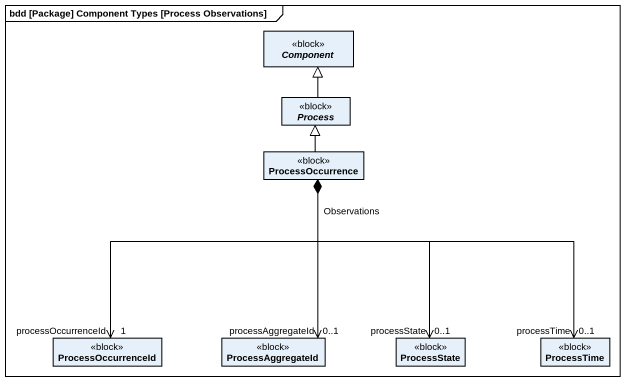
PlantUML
@startuml
mainframe bdd [Package] Component Types [Process Observations]
hide circle
hide empty members
abstract class "Component" as Component_ <<block>>
abstract class "Process" as Process_ <<block>>
class ProcessOccurrence <<block>>
class ProcessOccurrenceId <<block>>
class ProcessAggregateId <<block>>
class ProcessState <<block>>
class ProcessTime <<block>>
Process_ -up-|> Component_
ProcessOccurrence -up-|> Process_
ProcessOccurrence *--> "processOccurrenceId\n1" ProcessOccurrenceId
ProcessOccurrence *--> "processAggregateId\n0..1" ProcessAggregateId
ProcessOccurrence *--> "processState\n0..1" ProcessState
ProcessOccurrence *--> "processTime\n0..1" ProcessTime : Observations
@enduml
